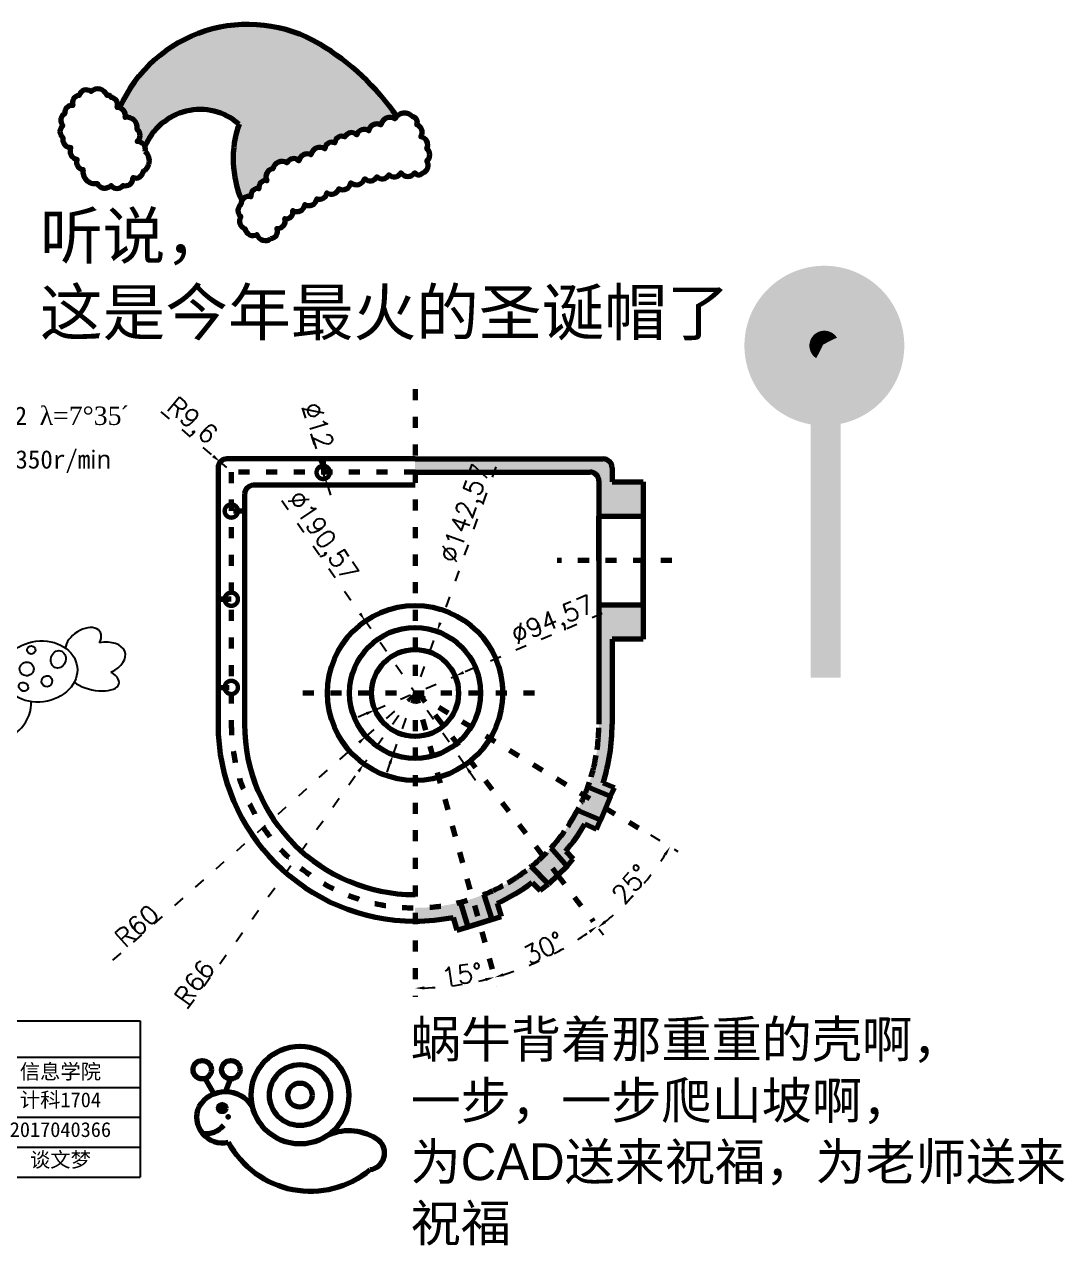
# Model space of a CAD drawing. Header units: millimetres. Extents: x 2206 to 10467, y 160 to 2416.
# Drawn here: x 4423 to 5555, y 160 to 1489 of the extents above; entities that cross this region are included whole.
import ezdxf

# ---------------------------------------------------------------- set-up
doc = ezdxf.new("R2010")
doc.units = ezdxf.units.MM
doc.linetypes.add('ACAD_ISO03W100', pattern=[30, 12, -18])
doc.styles.get("Standard").update_dxf_attribs({"font": 'txt.shx', "bigfont": 'whtgtxt.shx'})
doc.dimstyles.new('ISO-25', dxfattribs={"dimtxt": 10, "dimasz": 10, "dimexe": 10, "dimexo": 10, "dimtad": 1, "dimtxsty": 'Standard', "dimcen": 2.5, "dimadec": 0, "dimazin": 0, "dimtfac": 1, "dimtmove": 0, "dimatfit": 3, "dimfxl": 1, "dimarcsym": 0})

# ---------------------------------------------------------------- blocks, each defined once
blk = doc.blocks.new('*D12')
at = {"color": 0, "linetype": 'ACAD_ISO03W100', "lineweight": -2}
blk.add_arc((4848.1, 761), 321.2, 271.784, 283.8092, dxfattribs=at)
at = {"color": 0, "linetype": 'ACAD_ISO03W100', "lineweight": 211}
for points in [[(4858.1, 438.3), (4858.1, 441.7), (4848.1, 439.8)], [(4924.4, 450.7), (4925.2, 447.5), (4934.5, 451.7)]]:
    blk.add_solid(points, dxfattribs=at)
at = {"layer": 'Defpoints', "color": 0, "linetype": 'ACAD_ISO03W100', "lineweight": 211}
for p in [(4848.1, 1091.6), (4848.1, 761), (4877.2, 441.2), (4934.5, 451.7), (4848.1, 430.4)]:
    blk.add_point(p, dxfattribs=at)
at = {"color": 0, "linetype": 'ACAD_ISO03W100', "lineweight": 211, "insert": (4890.2, 453.3), "char_height": 20, "attachment_point": 5, "rotation": 7.7966}
blk.add_mtext(' 15°', dxfattribs=at)
blk = doc.blocks.new('*D13')
at = {"color": 0, "linetype": 'ACAD_ISO03W100', "lineweight": -2}
for p, q in [((5047.9, 504.5), (5052, 499.2)), ((4937.1, 442), (4937.2, 441.9))]:
    blk.add_line(p, q, dxfattribs=at)
blk.add_arc((4845.9, 768.8), 329.4, 287.3327, 305.6509, dxfattribs=at)
at = {"color": 0, "linetype": 'ACAD_ISO03W100', "lineweight": 211}
for points in [[(5036.9, 502.5), (5038.9, 499.8), (5046, 507.1)], [(4944.5, 452.8), (4943.6, 456), (4934.5, 451.5)]]:
    blk.add_solid(points, dxfattribs=at)
at = {"layer": 'Defpoints', "color": 0, "linetype": 'ACAD_ISO03W100', "lineweight": 211}
for p in [(4848.1, 761), (5003.4, 562.7), (5041.9, 512.5), (4973.9, 465.3), (4934.5, 451.7)]:
    blk.add_point(p, dxfattribs=at)
at = {"color": 0, "linetype": 'ACAD_ISO03W100', "lineweight": 211, "insert": (4988.1, 483.5), "char_height": 20, "attachment_point": 5, "rotation": 26.4918}
blk.add_mtext('30°', dxfattribs=at)
blk = doc.blocks.new('*D14')
at = {"color": 0, "linetype": 'ACAD_ISO03W100', "lineweight": -2}
for p, q in [((5104.2, 606.5), (5134, 588.6)), ((5047.9, 504.5), (5053.1, 497.8))]:
    blk.add_line(p, q, dxfattribs=at)
blk.add_arc((4857.7, 753.5), 311.8, 309.2278, 327.3485, dxfattribs=at)
at = {"color": 0, "linetype": 'ACAD_ISO03W100', "lineweight": 211}
for points in [[(5118.8, 586.1), (5121.6, 584.4), (5125.5, 593.8)], [(5055.9, 510.6), (5053.8, 513.3), (5047, 505.7)]]:
    blk.add_solid(points, dxfattribs=at)
at = {"layer": 'Defpoints', "color": 0, "linetype": 'ACAD_ISO03W100', "lineweight": 211}
for p in [(5055.2, 635.7), (5095.6, 611.6), (5003.4, 562.7), (5076.8, 531.7), (5041.9, 512.5)]:
    blk.add_point(p, dxfattribs=at)
at = {"color": 0, "linetype": 'ACAD_ISO03W100', "lineweight": 211, "insert": (5082.5, 553.1), "char_height": 20, "attachment_point": 5, "rotation": 48.2882}
blk.add_mtext('25°', dxfattribs=at)
blk = doc.blocks.new('*D15')
at = {"color": 0, "linetype": 'ACAD_ISO03W100', "lineweight": -2}
for p, q in [((4848.1, 761), (4794.7, 713.8)), ((4519.3, 470.1), (4787.2, 707.2))]:
    blk.add_line(p, q, dxfattribs=at)
at = {"color": 0, "linetype": 'ACAD_ISO03W100', "lineweight": 211}
blk.add_solid([(4786.1, 708.4), (4788.3, 705.9), (4794.7, 713.8)], dxfattribs=at)
at = {"layer": 'Defpoints', "color": 0, "linetype": 'ACAD_ISO03W100', "lineweight": 211}
for p in [(4848.1, 761), (4794.7, 713.8)]:
    blk.add_point(p, dxfattribs=at)
at = {"color": 0, "linetype": 'ACAD_ISO03W100', "lineweight": 211, "insert": (4538.9, 501.7), "char_height": 20, "attachment_point": 5, "rotation": 41.4941}
blk.add_mtext(' R60', dxfattribs=at)
blk = doc.blocks.new('*D16')
at = {"color": 0, "linetype": 'ACAD_ISO03W100', "lineweight": -2}
for p, q in [((4571.5, 1067.1), (4628.4, 1018.9)), ((4643.4, 1006.3), (4636.1, 1012.5))]:
    blk.add_line(p, q, dxfattribs=at)
at = {"color": 0, "linetype": 'ACAD_ISO03W100', "lineweight": 211}
blk.add_solid([(4629.5, 1020.2), (4627.3, 1017.7), (4636.1, 1012.5)], dxfattribs=at)
at = {"layer": 'Defpoints', "color": 0, "linetype": 'ACAD_ISO03W100', "lineweight": 211}
for p in [(4636.1, 1012.5), (4643.4, 1006.3)]:
    blk.add_point(p, dxfattribs=at)
at = {"color": 0, "linetype": 'ACAD_ISO03W100', "lineweight": 211, "insert": (4604.1, 1055.6), "char_height": 20, "attachment_point": 5, "rotation": 319.7443}
blk.add_mtext('R9,6', dxfattribs=at)
blk = doc.blocks.new('*D17')
at = {"color": 0, "linetype": 'ACAD_ISO03W100', "lineweight": -2}
for p, q in [((4725.4, 1071.5), (4743.2, 1016.4)), ((4750, 995.4), (4746.3, 1006.9)), ((4753.1, 985.9), (4756.1, 976.4))]:
    blk.add_line(p, q, dxfattribs=at)
at = {"color": 0, "linetype": 'ACAD_ISO03W100', "lineweight": 211}
for points in [[(4744.8, 1016.9), (4741.6, 1015.9), (4746.3, 1006.9)], [(4754.7, 986.4), (4751.5, 985.4), (4750, 995.4)]]:
    blk.add_solid(points, dxfattribs=at)
at = {"layer": 'Defpoints', "color": 0, "linetype": 'ACAD_ISO03W100', "lineweight": 211}
for p in [(4746.3, 1006.9), (4750, 995.4)]:
    blk.add_point(p, dxfattribs=at)
at = {"color": 0, "linetype": 'ACAD_ISO03W100', "lineweight": 211, "insert": (4742.9, 1051.9), "char_height": 20, "attachment_point": 5, "rotation": 287.9047}
blk.add_mtext('∅12', dxfattribs=at)
blk = doc.blocks.new('*D21')
at = {"color": 0, "linetype": 'ACAD_ISO03W100', "lineweight": -2}
for p, q in [((4848.1, 761), (4792.4, 683.7)), ((4600.7, 417.6), (4786.6, 675.6))]:
    blk.add_line(p, q, dxfattribs=at)
at = {"color": 0, "linetype": 'ACAD_ISO03W100', "lineweight": 211}
blk.add_solid([(4785.2, 676.6), (4787.9, 674.6), (4792.4, 683.7)], dxfattribs=at)
at = {"layer": 'Defpoints', "color": 0, "linetype": 'ACAD_ISO03W100', "lineweight": 211}
for p in [(4848.1, 761), (4792.4, 683.7)]:
    blk.add_point(p, dxfattribs=at)
at = {"color": 0, "linetype": 'ACAD_ISO03W100', "lineweight": 211, "insert": (4608.1, 445.9), "char_height": 20, "attachment_point": 5, "rotation": 54.2352}
blk.add_mtext('R66', dxfattribs=at)
blk = doc.blocks.new('tang')
blk.add_lwpolyline([(191.4, -218.9, 0.520567), (191.4, -218.9, 0.520567)], format="xyb")
for centre, major_axis, ratio, start_param, end_param in [((91.9, 26.8), (-85.9, -56.3), 0.617133, 2.305471, 5.860483), ((176, -60.7), (-131.8, -36.4), 0.615213, 1.859218, 4.550076), ((-457.5, -119), (162.4, 7.9), 0.440326, 0.514638, 4.481085), ((148.3, -159.4), (-128.4, 27.7), 0.463757, 7.021329, 10.358276), ((-469.1, -308.8), (-112.5, 46.1), 0.987562, -1.001772, 3.285996), ((-268.1, -336.1), (55.4, 115.8), 0.603329, 1.871145, 5.472563)]:
    blk.add_ellipse(centre, major_axis=major_axis, ratio=ratio, start_param=start_param, end_param=end_param)
for centre, major_axis, ratio in [((-134.8, -124.1), (-194.3, -24.8), 0.807775), ((-178.8, -12.4), (-19.2, 10.2), 0.955864), ((-38.7, -60.9), (-10.8, -44.6), 0.836757), ((-202.5, -110.6), (-36.1, -6.8), 0.971209), ((-219.5, -203.1), (-21.5, 13.5), 0.854698), ((-97.5, -174.9), (-8.4, -27.6), 0.943105)]:
    blk.add_ellipse(centre, major_axis=major_axis, ratio=ratio)
blk = doc.blocks.new('*T23')
at = {"color": 0, "lineweight": -2}
for p, q in [((0, 0), (181.3, 0)), ((0, 0), (0, -39.6)), ((181.3, 0), (354.9, 0)), ((354.9, 0), (354.9, -39.6)), ((0, -39.6), (181.3, -39.6)), ((0, -39.6), (0, -72.3)), ((181.3, -39.6), (354.9, -39.6)), ((181.3, -39.6), (181.3, -72.3)), ((354.9, -39.6), (354.9, -72.3)), ((0, -72.3), (181.3, -72.3)), ((0, -72.3), (0, -104.7)), ((181.3, -72.3), (354.9, -72.3)), ((181.3, -72.3), (181.3, -104.7)), ((354.9, -72.3), (354.9, -104.7)), ((0, -104.7), (181.3, -104.7)), ((0, -104.7), (0, -137.5)), ((181.3, -104.7), (354.9, -104.7)), ((181.3, -104.7), (181.3, -137.5)), ((354.9, -104.7), (354.9, -137.5)), ((0, -137.5), (181.3, -137.5)), ((0, -137.5), (0, -169.9)), ((181.3, -137.5), (354.9, -137.5)), ((181.3, -137.5), (181.3, -169.9)), ((354.9, -137.5), (354.9, -169.9)), ((0, -169.9), (181.3, -169.9)), ((181.3, -169.9), (354.9, -169.9))]:
    blk.add_line(p, q, dxfattribs=at)
at = {"color": 0, "lineweight": 211}
for s, insert, char_height, width, attachment_point in [('{\\Ftxt,whtgtxt|c134;CAD}', (177.4, -19.8), 21.6, 344.075, 5), ('{\\fKaiTi|b0|i0|c134|p49;学院}', (90.6, -56), 16.2, 170.48, 5), ('{\\fKaiTi|b0|i0|c134|p49;信息学院}', (268.1, -56), 16.2, 162.795, 5), ('{\\fKaiTi|b0|i0|c134|p49;班级}', (90.6, -77.7), 16.2, 170.48, 2), ('{\\fKaiTi|b0|i0|c134|p49;计科1704}', (268.1, -77.7), 16.2, 162.795, 2), ('{\\fKaiTi|b0|i0|c134|p49;学号}', (90.6, -110.1), 16.2, 170.48, 2), ('{\\fKaiTi|b0|i0|c134|p49;2017040366', (268.1, -110.1), 16.2, 162.795, 2), ('{\\fKaiTi|b0|i0|c134|p49;姓名}', (90.6, -142.9), 16.2, 170.48, 2), ('{\\fKaiTi|b0|i0|c134|p49;谈文梦}', (268.1, -142.9), 16.2, 162.795, 2)]:
    blk.add_mtext(s, dxfattribs=dict(at, insert=insert, char_height=char_height, width=width, attachment_point=attachment_point))
blk = doc.blocks.new('*D24')
at = {"color": 0, "linetype": 'ACAD_ISO03W100', "lineweight": -2}
for p, q in [((5051.7, 847.4), (4900.9, 783.4)), ((4804.6, 742.6), (4891.7, 779.5)), ((4795.4, 738.6), (4786.2, 734.7))]:
    blk.add_line(p, q, dxfattribs=at)
at = {"color": 0, "linetype": 'ACAD_ISO03W100', "lineweight": 211}
for points in [[(4900.2, 784.9), (4901.5, 781.9), (4891.7, 779.5)], [(4794.7, 740.2), (4796, 737.1), (4804.6, 742.6)]]:
    blk.add_solid(points, dxfattribs=at)
at = {"layer": 'Defpoints', "color": 0, "linetype": 'ACAD_ISO03W100', "lineweight": 211}
for p in [(4891.7, 779.5), (4804.6, 742.6)]:
    blk.add_point(p, dxfattribs=at)
at = {"color": 0, "linetype": 'ACAD_ISO03W100', "lineweight": 211, "insert": (4998.8, 838.3), "char_height": 20, "attachment_point": 5, "rotation": 22.9838}
blk.add_mtext('∅94,57', dxfattribs=at)
blk = doc.blocks.new('*D25')
at = {"color": 0, "linetype": 'ACAD_ISO03W100', "lineweight": -2}
for p, q in [((4936, 1007.1), (4875.4, 837.6)), ((4824.2, 693.9), (4872.1, 828.2)), ((4820.8, 684.5), (4817.4, 675))]:
    blk.add_line(p, q, dxfattribs=at)
at = {"color": 0, "linetype": 'ACAD_ISO03W100', "lineweight": 211}
for points in [[(4873.9, 838.1), (4877, 837), (4872.1, 828.2)], [(4819.2, 685), (4822.4, 683.9), (4824.2, 693.9)]]:
    blk.add_solid(points, dxfattribs=at)
at = {"layer": 'Defpoints', "color": 0, "linetype": 'ACAD_ISO03W100', "lineweight": 211}
for p in [(4872.1, 828.2), (4824.2, 693.9)]:
    blk.add_point(p, dxfattribs=at)
at = {"color": 0, "linetype": 'ACAD_ISO03W100', "lineweight": 211, "insert": (4904.6, 955.7), "char_height": 20, "attachment_point": 5, "rotation": 70.3579}
blk.add_mtext('∅142,57', dxfattribs=at)
blk = doc.blocks.new('*D26')
at = {"color": 0, "linetype": 'ACAD_ISO03W100', "lineweight": -2}
for p, q in [((4703.2, 970.5), (4788.2, 847.6)), ((4902.3, 682.7), (4793.9, 839.4)), ((4908, 674.4), (4913.7, 666.2))]:
    blk.add_line(p, q, dxfattribs=at)
at = {"color": 0, "linetype": 'ACAD_ISO03W100', "lineweight": 211}
for points in [[(4789.6, 848.6), (4786.8, 846.7), (4793.9, 839.4)], [(4909.4, 675.4), (4906.6, 673.5), (4902.3, 682.7)]]:
    blk.add_solid(points, dxfattribs=at)
at = {"layer": 'Defpoints', "color": 0, "linetype": 'ACAD_ISO03W100', "lineweight": 211}
for p in [(4793.9, 839.4), (4902.3, 682.7)]:
    blk.add_point(p, dxfattribs=at)
at = {"color": 0, "linetype": 'ACAD_ISO03W100', "lineweight": 211, "insert": (4745.9, 930.4), "char_height": 20, "attachment_point": 5, "rotation": 304.674}
blk.add_mtext('∅190,57', dxfattribs=at)

msp = doc.modelspace()

# ---------------------------------------------------------------- hatches: boundary and pattern name
at = {"lineweight": 211}
h = msp.add_hatch(color=256, dxfattribs=at)
h.set_gradient(color1=(255, 0, 0), color2=(255, 138, 138), one_color=1, tint=0.77, name='HEMISPHERICAL')
h.paths.add_polyline_path([(4656.635, 1380.297, 0.18773163), (4659.588, 1296.856, -0.36297161), (4669.572, 1301.203, -0.52056705), (4678.263, 1309.884, -0.52056705), (4686.954, 1318.565, -0.52056705), (4693.473, 1331.587, -0.52056705), (4708.682, 1338.098, -0.52056705), (4721.719, 1340.269, -0.52056705), (4734.756, 1346.78, -0.52056705), (4749.966, 1353.291, -0.52056705), (4760.83, 1359.802, -0.52056705), (4771.694, 1366.313, -0.52056705), (4784.73, 1368.483, -0.52056705), (4797.767, 1372.824, -0.52056705), (4810.804, 1379.335, -0.52056705), (4826.014, 1385.846, -0.07216576), (4828.085, 1388.603, 0.11021886), (4744.486, 1467.146, 0.44911092), (4526.6, 1398.064, -0.42308086), (4532.624, 1387.443, -0.52056705), (4545.692, 1374.389, -0.52056705), (4545.692, 1361.335, -0.33381809), (4554.241, 1355.735, -0.51257792)])
h = msp.add_hatch(color=256, dxfattribs=at)
h.set_gradient(color1=(255, 255, 0), color2=(255, 255, 158), one_color=1, tint=0.81, name='CYLINDER')
h.paths.add_polyline_path([(5242.805, 1209.84, 0.03671867), (5256.193, 1183.609, -0.15484841), (5288.667, 1196.872, -0.03681629), (5293.361, 1226.025, 0.15635038)])
h = msp.add_hatch(color=256, dxfattribs=at)
h.set_gradient(color1=(63, 255, 0), color2=(182, 255, 158), one_color=1, tint=0.81, name='HEMISPHERICAL')
h.paths.add_polyline_path([(5344.435, 1209.422, 0.15827233), (5293.361, 1226.025, 0.03681629), (5288.667, 1196.872, -0.157505), (5323.362, 1188.678, -0.03686885)])
h = msp.add_hatch(color=256, dxfattribs=at)
h.set_gradient(color1=(255, 191, 127), color2=(255, 156, 56), one_color=1, tint=0.61, name='CYLINDER')
h.paths.add_polyline_path([(5211.203, 1167.64, 0.03661934), (5237.383, 1154.328, -0.15357286), (5256.193, 1183.609, -0.03671867), (5242.805, 1209.84, 0.15522705)])
h = msp.add_hatch(color=256, dxfattribs=at)
h.set_gradient(color1=(255, 255, 0), color2=(255, 255, 158), one_color=1, tint=0.81, name='CYLINDER')
h.paths.add_polyline_path([(5256.193, 1183.609, 0.0297695), (5269.777, 1163.959, -0.15181784), (5288.035, 1172.925, -0.02985384), (5288.667, 1196.872, 0.15484841)])
h = msp.add_hatch(color=256, dxfattribs=at)
h.set_gradient(color1=(63, 255, 0), color2=(182, 255, 158), one_color=1, tint=0.81, name='HEMISPHERICAL')
h.paths.add_polyline_path([(5323.362, 1188.678, 0.157505), (5288.667, 1196.872, 0.02985384), (5288.035, 1172.925, -0.15595513), (5308.656, 1169.719, -0.02990243)])
h = msp.add_hatch(color=256, dxfattribs=at)
h.set_gradient(color1=(127, 255, 159), color2=(158, 255, 182), one_color=1, tint=0.81, name='HEMISPHERICAL')
h.paths.add_polyline_path([(5344.435, 1209.422, 0.03686885), (5323.362, 1188.678, -0.16051753), (5346.97, 1161.105, -0.03685007), (5376.22, 1165.346, 0.16024619)])
h = msp.add_hatch(color=256, dxfattribs=at)
h.set_gradient(color1=(255, 191, 127), color2=(255, 156, 56), one_color=1, tint=0.61, name='CYLINDER')
h.paths.add_polyline_path([(5269.777, 1163.959, -0.0297695), (5256.193, 1183.609, 0.15357286), (5237.383, 1154.328, 0.02969319), (5259.863, 1146.431, -0.15023567)])
h = msp.add_hatch(color=256, dxfattribs=at)
h.set_gradient(color1=(127, 255, 159), color2=(158, 255, 182), one_color=1, tint=0.81, name='HEMISPHERICAL')
h.paths.add_polyline_path([(5323.362, 1188.678, 0.02990243), (5308.656, 1169.719, -0.16106598), (5323.907, 1154.538, -0.02988483), (5346.97, 1161.105, 0.16051753)])
h = msp.add_hatch(color=256, dxfattribs=at)
h.set_gradient(color1=(255, 255, 0), color2=(255, 255, 158), one_color=1, tint=0.81, name='CYLINDER')
h.paths.add_polyline_path([(5288.035, 1172.925, 0.15181784), (5269.777, 1163.959, 0.02246903), (5281.525, 1150.273, -0.14373849), (5289.453, 1154.877, -0.02255363)])
h = msp.add_hatch(color=256, dxfattribs=at)
h.set_gradient(color1=(63, 255, 0), color2=(182, 255, 158), one_color=1, tint=0.81, name='HEMISPHERICAL')
h.paths.add_polyline_path([(5308.656, 1169.719, 0.15595513), (5288.035, 1172.925, 0.02255363), (5289.453, 1154.877, -0.1518045), (5299.095, 1154.29, -0.02261171)])
h = msp.add_hatch(color=256, dxfattribs=at)
h.set_gradient(color1=(127, 255, 159), color2=(158, 255, 182), one_color=1, tint=0.81, name='HEMISPHERICAL')
h.paths.add_polyline_path([(5308.656, 1169.719, 0.02261171), (5299.095, 1154.29, -0.16253819), (5307.083, 1147.773, -0.02259002), (5323.907, 1154.538, 0.16106598)])
h = msp.add_hatch(color=256, dxfattribs=at)
h.set_gradient(color1=(255, 63, 0), color2=(255, 171, 143), one_color=1, tint=0.78, name='INVSPHERICAL')
h.paths.add_polyline_path([(5235.34, 1139.07, -0.06666038), (5237.383, 1154.328, -0.03661934), (5211.203, 1167.64, 0.08389132), (5206.375, 1139.07, 0.07050442), (5209.799, 1114.91, 0.03655384), (5238.767, 1119.432, -0.08658502)])
h = msp.add_hatch(color=256, dxfattribs=at)
h.set_gradient(color1=(255, 191, 127), color2=(255, 156, 56), one_color=1, tint=0.61, name='CYLINDER')
h.paths.add_polyline_path([(5277.372, 1142.265, -0.14134994), (5281.525, 1150.273, -0.02246903), (5269.777, 1163.959, 0.15023567), (5259.863, 1146.431, 0.02242022)])
h = msp.add_hatch(color=256, dxfattribs=at)
h.set_gradient(color1=(127, 255, 255), color2=(158, 255, 255), one_color=1, tint=0.81, name='HEMISPHERICAL')
h.paths.add_polyline_path([(5346.97, 1161.105, 0.02988483), (5323.907, 1154.538, -0.11762084), (5327.597, 1139.07, -0.04660307), (5327.004, 1132.724, -0.02981244), (5349.44, 1124.423, 0.0639258), (5351.32, 1139.07, 0.09775383)])
h = msp.add_hatch(color=256, dxfattribs=at)
h.set_gradient(color1=(127, 255, 255), color2=(158, 255, 255), one_color=1, tint=0.81, name='HEMISPHERICAL')
h.paths.add_polyline_path([(5376.22, 1165.346, 0.03685007), (5346.97, 1161.105, -0.09775383), (5351.32, 1139.07, -0.0639258), (5349.44, 1124.423, -0.03676956), (5375.495, 1110.608, 0.08355937), (5380.285, 1139.07, 0.07689554)])
h = msp.add_hatch(color=256, dxfattribs=at)
h.set_gradient(color1=(255, 63, 0), color2=(255, 171, 143), one_color=1, tint=0.78, name='INVSPHERICAL')
h.paths.add_polyline_path([(5259.063, 1139.07, -0.05417712), (5259.863, 1146.431, -0.02969319), (5237.383, 1154.328, 0.06666038), (5235.34, 1139.07, 0.08658502), (5238.767, 1119.432, 0.02964947), (5261.584, 1126.172, -0.09678058)])
h = msp.add_hatch(color=256, dxfattribs=at)
h.set_gradient(color1=(255, 63, 0), color2=(255, 171, 143), one_color=1, tint=0.78, name='INVSPHERICAL')
h.paths.add_polyline_path([(5259.863, 1146.431, 0.05417712), (5259.063, 1139.07, 0.09678058), (5261.584, 1126.172, 0.02241397), (5278.216, 1133.034, -0.09527584), (5277.055, 1139.07, -0.04942839), (5277.372, 1142.265, -0.02242022)])
h = msp.add_hatch(color=256, dxfattribs=at)
h.set_gradient(color1=(255, 191, 127), color2=(255, 156, 56), one_color=1, tint=0.61, name='CYLINDER')
h.paths.add_polyline_path([(5291.862, 1140.041, -0.01811663), (5281.525, 1150.273, 0.14134994), (5277.372, 1142.265, 0.01825963)])
h = msp.add_hatch(color=256, dxfattribs=at)
h.set_gradient(color1=(255, 255, 0), color2=(255, 255, 158), one_color=1, tint=0.81, name='CYLINDER')
h.paths.add_polyline_path([(5289.453, 1154.877, 0.14373849), (5281.525, 1150.273, 0.01811663), (5291.862, 1140.041, -0.01872112)])
h = msp.add_hatch(color=256, dxfattribs=at)
h.set_gradient(color1=(63, 255, 0), color2=(182, 255, 158), one_color=1, tint=0.81, name='HEMISPHERICAL')
h.paths.add_polyline_path([(5299.095, 1154.29, 0.1518045), (5289.453, 1154.877, 0.01872112), (5291.862, 1140.041, -0.01990489)])
h = msp.add_hatch(color=256, dxfattribs=at)
h.set_gradient(color1=(127, 255, 159), color2=(158, 255, 182), one_color=1, tint=0.81, name='HEMISPHERICAL')
h.paths.add_polyline_path([(5299.095, 1154.29, 0.01990489), (5291.862, 1140.041, -0.02126664), (5307.083, 1147.773, 0.16253819)])
h = msp.add_hatch(color=256, dxfattribs=at)
h.set_gradient(color1=(127, 255, 255), color2=(158, 255, 255), one_color=1, tint=0.81, name='HEMISPHERICAL')
h.paths.add_polyline_path([(5307.083, 1147.773, 0.02126664), (5291.862, 1140.041, -0.02225267), (5309.496, 1137.19, 0.02895193), (5309.605, 1139.07, 0.14198906)])
h = msp.add_hatch(color=256, dxfattribs=at)
h.set_gradient(color1=(127, 255, 255), color2=(158, 255, 255), one_color=1, tint=0.81, name='HEMISPHERICAL')
h.paths.add_polyline_path([(5323.907, 1154.538, 0.02259002), (5307.083, 1147.773, -0.14198906), (5309.605, 1139.07, -0.02895193), (5309.496, 1137.19, -0.0225091), (5327.004, 1132.724, 0.04660307), (5327.597, 1139.07, 0.11762084)])
h = msp.add_hatch(color=256, dxfattribs=at)
h.set_gradient(color1=(255, 127, 159), color2=(255, 189, 205), one_color=1, tint=0.87, name='INVSPHERICAL')
h.paths.add_polyline_path([(5284.433, 1125.442, -0.15432528), (5278.216, 1133.034, -0.02241397), (5261.584, 1126.172, 0.15575849), (5274.931, 1110.162, 0.02241587)])
h = msp.add_hatch(color=256, dxfattribs=at)
h.set_gradient(color1=(255, 63, 0), color2=(255, 171, 143), one_color=1, tint=0.78, name='INVSPHERICAL')
h.paths.add_polyline_path([(5277.372, 1142.265, 0.04942839), (5277.055, 1139.07, 0.09527584), (5278.216, 1133.034, 0.01910698), (5291.862, 1140.041, -0.01825963)])
h = msp.add_hatch(color=256, dxfattribs=at)
h.set_gradient(color1=(255, 127, 159), color2=(255, 189, 205), one_color=1, tint=0.87, name='INVSPHERICAL')
h.paths.add_polyline_path([(5291.862, 1140.041, -0.01910698), (5278.216, 1133.034, 0.15432528), (5284.433, 1125.442, 0.02040351)])
h = msp.add_hatch(color=256, dxfattribs=at)
h.set_gradient(color1=(255, 127, 255), color2=(255, 189, 255), one_color=1, tint=0.87, name='HEMISPHERICAL')
h.paths.add_polyline_path([(5291.862, 1140.041, -0.02040351), (5284.433, 1125.442, 0.16481877), (5294.55, 1122.841, 0.0216859)])
h = msp.add_hatch(color=256, dxfattribs=at)
h.set_gradient(color1=(127, 191, 255), color2=(158, 207, 255), one_color=1, tint=0.81, name='CYLINDER')
h.paths.add_polyline_path([(5309.496, 1137.19, 0.02225267), (5291.862, 1140.041, -0.02241618), (5304.541, 1127.272, 0.17555181)])
h = msp.add_hatch(color=256, dxfattribs=at)
h.set_gradient(color1=(191, 127, 255), color2=(222, 189, 255), one_color=1, tint=0.87, name='HEMISPHERICAL')
h.paths.add_polyline_path([(5291.862, 1140.041, -0.0216859), (5294.55, 1122.841, 0.17290959), (5304.541, 1127.272, 0.02241618)])
h = msp.add_hatch(color=256, dxfattribs=at)
h.set_gradient(color1=(127, 191, 255), color2=(158, 207, 255), one_color=1, tint=0.81, name='CYLINDER')
h.paths.add_polyline_path([(5327.004, 1132.724, 0.0225091), (5309.496, 1137.19, -0.17555181), (5304.541, 1127.272, -0.02243771), (5316.036, 1113.406, 0.16656204)])
h = msp.add_hatch(color=256, dxfattribs=at)
h.set_gradient(color1=(127, 191, 255), color2=(158, 207, 255), one_color=1, tint=0.81, name='CYLINDER')
h.paths.add_polyline_path([(5349.44, 1124.423, 0.02981244), (5327.004, 1132.724, -0.16656204), (5316.036, 1113.406, -0.02972744), (5329.266, 1093.557, 0.1631984)])
h = msp.add_hatch(color=256, dxfattribs=at)
h.set_gradient(color1=(255, 127, 159), color2=(255, 189, 205), one_color=1, tint=0.87, name='INVSPHERICAL')
h.paths.add_polyline_path([(5238.767, 1119.432, -0.03655384), (5209.799, 1114.91, 0.1565568), (5239.465, 1070.809, 0.03653979), (5260.34, 1091.379, -0.15629261)])
h = msp.add_hatch(color=256, dxfattribs=at)
h.set_gradient(color1=(255, 127, 159), color2=(255, 189, 205), one_color=1, tint=0.87, name='INVSPHERICAL')
h.paths.add_polyline_path([(5261.584, 1126.172, -0.02964947), (5238.767, 1119.432, 0.15629261), (5260.34, 1091.379, 0.0296409), (5274.931, 1110.162, -0.15575849)])
h = msp.add_hatch(color=256, dxfattribs=at)
h.set_gradient(color1=(255, 127, 255), color2=(255, 189, 255), one_color=1, tint=0.87, name='HEMISPHERICAL')
h.paths.add_polyline_path([(5294.55, 1122.841, -0.16481877), (5284.433, 1125.442, -0.02241587), (5274.931, 1110.162, 0.16074873), (5295.752, 1104.889, 0.02241364)])
h = msp.add_hatch(color=256, dxfattribs=at)
h.set_gradient(color1=(191, 127, 255), color2=(222, 189, 255), one_color=1, tint=0.87, name='HEMISPHERICAL')
h.paths.add_polyline_path([(5304.541, 1127.272, -0.17290959), (5294.55, 1122.841, -0.02241364), (5295.752, 1104.889, 0.16486962), (5316.036, 1113.406, 0.02243771)])
h = msp.add_hatch(color=256, dxfattribs=at)
h.set_gradient(color1=(127, 191, 255), color2=(158, 207, 255), one_color=1, tint=0.81, name='CYLINDER')
h.paths.add_polyline_path([(5375.495, 1110.608, 0.03676956), (5349.44, 1124.423, -0.1631984), (5329.266, 1093.557, -0.03666568), (5342.194, 1067.143, 0.16153355)])
h = msp.add_hatch(color=256, dxfattribs=at)
h.set_gradient(color1=(255, 127, 255), color2=(255, 189, 255), one_color=1, tint=0.87, name='HEMISPHERICAL')
h.paths.add_polyline_path([(5295.752, 1104.889, -0.16074873), (5274.931, 1110.162, -0.0296409), (5260.34, 1091.379, 0.15923195), (5294.864, 1081.101, 0.02966637)])
h = msp.add_hatch(color=256, dxfattribs=at)
h.set_gradient(color1=(191, 127, 255), color2=(222, 189, 255), one_color=1, tint=0.87, name='HEMISPHERICAL')
h.paths.add_polyline_path([(5316.036, 1113.406, -0.16486962), (5295.752, 1104.889, -0.02966637), (5294.864, 1081.101, 0.16186453), (5329.266, 1093.557, 0.02972744)])
h = msp.add_hatch(color=256, dxfattribs=at)
h.set_gradient(color1=(255, 127, 255), color2=(255, 189, 255), one_color=1, tint=0.87, name='HEMISPHERICAL')
h.paths.add_polyline_path([(5294.864, 1081.101, -0.15923195), (5260.34, 1091.379, -0.03653979), (5239.465, 1070.809, 0.15848187), (5289.908, 1052.183, 0.03658025)])
h = msp.add_hatch(color=256, dxfattribs=at)
h.set_gradient(color1=(191, 127, 255), color2=(222, 189, 255), one_color=1, tint=0.87, name='HEMISPHERICAL')
h.paths.add_polyline_path([(5342.194, 1067.143, 0.03666568), (5329.266, 1093.557, -0.16186453), (5294.864, 1081.101, -0.03658025), (5289.908, 1052.183, 0.16037763)])
h = msp.add_hatch(color=256, dxfattribs=at)
h.set_gradient(color1=(255, 223, 127), color2=(255, 238, 189), one_color=1, tint=0.87, name='INVCYLINDER')
h.paths.add_polyline_path([(5310.956, 1053.921, -0.0938962), (5278.587, 1053.374), (5278.587, 777.819), (5310.956, 777.819)])
at = {"linetype": 'ACAD_ISO03W100', "lineweight": 211}
h = msp.add_hatch(color=256, dxfattribs=at)
h.set_gradient(color1=(255, 127, 159), color2=(255, 224, 232), one_color=1, tint=0.94, name='CYLINDER')
h.paths.add_polyline_path([(5062.456, 1006.262, 0.41421356), (5052.856, 1015.862), (4848.118, 1015.862), (4848.118, 1001.462), (5038.456, 1001.462, -0.41421356), (5048.056, 991.862), (5048.056, 953.331), (5096.181, 953.331), (5096.181, 990.987), (5062.456, 990.987)])
h = msp.add_hatch(color=256, dxfattribs=at)
h.set_gradient(color1=(255, 127, 159), color2=(255, 224, 232), one_color=1, tint=0.94, name='CYLINDER')
h.paths.add_polyline_path([(5096.181, 857.167), (5048.056, 857.167), (5048.056, 727.123, -0.08720958), (5036.074, 658.949), (5060.634, 648.652), (5065.154, 657.729), (5052.552, 662.722, 0.07644424), (5062.456, 727.123), (5062.456, 819.511), (5066.689, 819.511), (5096.181, 819.511)])
at = {"lineweight": 211}
h = msp.add_hatch(color=256, dxfattribs=at)
h.set_gradient(color1=(127, 255, 255), one_color=1, tint=1, name='CYLINDER')
h.paths.add_polyline_path([(5024.633, 633.22), (5049.753, 622.699), (5060.634, 648.652), (5036.074, 658.949, -0.03525208)])
at = {"linetype": 'ACAD_ISO03W100', "lineweight": 211}
h = msp.add_hatch(color=256, dxfattribs=at)
h.set_gradient(color1=(127, 255, 255), color2=(204, 255, 255), one_color=1, tint=0.9, name='SPHERICAL')
h.paths.add_polyline_path([(5036.074, 658.949, -0.01270305), (5032.369, 649.491), (5055.194, 635.675), (5060.634, 648.652)])
h = msp.add_hatch(color=256, dxfattribs=at)
h.set_gradient(color1=(127, 255, 255), color2=(204, 255, 255), one_color=1, tint=0.9, name='SPHERICAL')
h.paths.add_polyline_path([(5032.369, 649.491, -0.02253894), (5024.633, 633.22), (5049.753, 622.699), (5055.194, 635.675)])
h = msp.add_hatch(color=256, dxfattribs=at)
h.set_gradient(color1=(255, 127, 159), color2=(255, 224, 232), one_color=1, tint=0.94, name='CYLINDER')
h.paths.add_polyline_path([(5032.734, 618.23), (5045.43, 612.484), (5049.753, 622.699), (5024.633, 633.22, -0.06244573), (4995.986, 592.549), (5013.602, 572.479), (5020.096, 580.434), (5011.95, 588.921, 0.04198186)])
at = {"lineweight": 211}
h = msp.add_hatch(color=256, dxfattribs=at)
h.set_gradient(color1=(127, 255, 255), one_color=1, tint=1, name='CYLINDER')
h.paths.add_polyline_path([(4995.986, 592.549, -0.03729349), (4974.354, 572.076), (4993.298, 552.992), (5013.602, 572.479)])
at = {"linetype": 'ACAD_ISO03W100', "lineweight": 211}
h = msp.add_hatch(color=256, dxfattribs=at)
h.set_gradient(color1=(127, 255, 255), color2=(204, 255, 255), one_color=1, tint=0.9, name='SPHERICAL')
h.paths.add_polyline_path([(5003.45, 562.736), (5013.602, 572.479), (4995.986, 592.549, -0.01539611), (4987.424, 583.704)])
h = msp.add_hatch(color=256, dxfattribs=at)
h.set_gradient(color1=(255, 127, 159), color2=(255, 224, 232), one_color=1, tint=0.94, name='CYLINDER')
h.paths.add_polyline_path([(4974.354, 572.076, -0.07490125), (4923.073, 541.767), (4931.463, 514.575), (4941.605, 517.704), (4937.375, 532.254, 0.05187948), (4975.578, 554.801), (4984.005, 546.021), (4993.298, 552.992)])
h = msp.add_hatch(color=256, dxfattribs=at)
h.set_gradient(color1=(127, 255, 255), color2=(204, 255, 255), one_color=1, tint=0.9, name='SPHERICAL')
h.paths.add_polyline_path([(4987.424, 583.704, -0.02188481), (4974.354, 572.076), (4993.298, 552.992), (5003.45, 562.736)])
h = msp.add_hatch(color=256, dxfattribs=at)
h.set_gradient(color1=(255, 127, 159), color2=(255, 224, 232), one_color=1, tint=0.94, name='CYLINDER')
h.paths.add_polyline_path([(4897.705, 533.432, -0.06273876), (4848.118, 527.185), (4848.118, 512.785, 0.04886262), (4889.712, 516.86), (4893.564, 502.881), (4905.952, 506.703)])
at = {"lineweight": 211}
h = msp.add_hatch(color=256, dxfattribs=at)
h.set_gradient(color1=(127, 255, 255), one_color=1, tint=1, name='CYLINDER')
h.paths.add_polyline_path([(4897.705, 533.432), (4905.952, 506.703), (4931.463, 514.575), (4923.073, 541.767, -0.0334253)])
at = {"linetype": 'ACAD_ISO03W100', "lineweight": 211}
h = msp.add_hatch(color=256, dxfattribs=at)
h.set_gradient(color1=(127, 255, 255), color2=(204, 255, 255), one_color=1, tint=0.9, name='SPHERICAL')
h.paths.add_polyline_path([(4910.582, 537.193, -0.01677924), (4897.705, 533.432), (4905.952, 506.703), (4918.05, 510.436)])
h = msp.add_hatch(color=256, dxfattribs=at)
h.set_gradient(color1=(127, 255, 255), color2=(204, 255, 255), one_color=1, tint=0.9, name='SPHERICAL')
h.paths.add_polyline_path([(4918.05, 510.436), (4931.463, 514.575), (4923.073, 541.767, -0.01663672), (4910.582, 537.193)])
at = {"lineweight": 211}
h = msp.add_hatch(color=256, dxfattribs=at)
h.set_gradient(color1=(51, 51, 51), color2=(33, 33, 33), one_color=1, tint=0.13, name='CYLINDER')
h.paths.add_polyline_path([(4642.172, 309.299, 1), (4634.383, 309.299, 1)])

# ---------------------------------------------------------------- linework, layer by layer
at = {"linetype": 'ACAD_ISO03W100', "lineweight": 211}
for p, q in [((4848.118, 1091.591), (4848.118, 430.445)), ((4748.149, 1015.862), (4748.149, 987.062)), ((4848.118, 1001.462), (4648.18, 1001.462)), ((4648.18, 1001.462), (4648.18, 727.123)), ((4662.58, 959.08), (4633.78, 959.08)), ((5127.334, 905.249), (5002.652, 905.249)), ((4648.18, 863.08), (4633.78, 863.08)), ((4633.78, 863.08), (4662.58, 863.08)), ((4633.78, 767.08), (4662.58, 767.08)), ((4662.58, 767.08), (4662.58, 767.08)), ((4978.072, 761.018), (4725.738, 761.018)), ((4848.118, 761.018), (4934.454, 451.657)), ((4848.118, 761.018), (5055.194, 635.675)), ((4851.905, 761.018), (5003.45, 562.736)), ((5055.194, 635.675), (5095.569, 611.593)), ((5003.45, 562.736), (5041.872, 512.464))]:
    msp.add_line(p, q, dxfattribs=at)
at = {"lineweight": 211}
for p, q in [((4848.118, 1015.862), (4643.38, 1015.862)), ((4848.118, 1015.862), (5052.856, 1015.862)), ((4633.78, 1006.262), (4633.78, 727.123)), ((4848.118, 1001.462), (5038.456, 1001.462)), ((5062.456, 1006.262), (5062.456, 990.987)), ((4848.118, 987.062), (4672.18, 987.062)), ((5048.056, 991.862), (5048.056, 727.123)), ((5062.456, 990.987), (5096.181, 990.987)), ((5096.181, 990.987), (5096.181, 819.511)), ((4662.58, 977.462), (4662.58, 727.123)), ((5066.689, 819.511), (5062.456, 819.511)), ((5062.456, 819.511), (5062.456, 727.123)), ((5096.181, 819.511), (5066.689, 819.511)), ((5036.013, 658.974), (5060.634, 648.652)), ((5065.154, 657.729), (5052.552, 662.722)), ((5060.634, 648.652), (5065.154, 657.729)), ((5060.634, 648.652), (5049.753, 622.699)), ((5049.753, 622.699), (5024.633, 633.22)), ((5045.43, 612.484), (5032.734, 618.23)), ((5045.43, 612.484), (5049.753, 622.699)), ((5013.602, 572.479), (4995.986, 592.549)), ((5011.95, 588.921), (5020.096, 580.434)), ((4993.298, 552.992), (4974.354, 572.076)), ((5013.602, 572.479), (4993.298, 552.992)), ((5013.602, 572.479), (5020.096, 580.434)), ((4975.578, 554.801), (4984.005, 546.021)), ((4984.005, 546.021), (4993.298, 552.992)), ((4905.952, 506.703), (4897.655, 533.594)), ((4923.073, 541.767), (4931.463, 514.575)), ((4937.375, 532.254), (4941.605, 517.704)), ((4889.712, 516.86), (4893.532, 502.995)), ((4893.564, 502.881), (4905.952, 506.703)), ((4905.952, 506.703), (4941.605, 517.704)), ((4931.463, 514.575), (4905.952, 506.703)), ((4629.495, 324.453), (4619.807, 341.449)), ((4642.032, 326.797), (4647.244, 340.936))]:
    msp.add_line(p, q, dxfattribs=at)
for points in [[(4554.404, 1350.457, 0.52056705), (4545.692, 1361.335, 0.52056705), (4545.692, 1374.389, 0.52056705), (4532.624, 1387.443, 0.52056705), (4523.911, 1398.321, 0.52056705), (4517.377, 1409.199, 0.52056705), (4513.021, 1411.374, 0.52056705), (4495.596, 1415.726, 0.52056705), (4482.527, 1411.374, 0.52056705), (4475.993, 1400.496, 0.52056705), (4467.281, 1391.794, 0.52056705), (4465.102, 1378.74, 0.52056705), (4465.102, 1365.686, 0.52056705), (4473.815, 1354.808, 0.52056705), (4480.349, 1341.754, 0.52056705), (4486.883, 1330.876, 0.52056705), (4502.13, 1315.647, 0.52056705), (4517.377, 1313.471, 0.52056705), (4530.445, 1313.471, 0.52056705), (4541.336, 1322.174, 0.52056705), (4552.226, 1328.701, 0.52056705)], [(4691.3, 1255.626, 0.52056705), (4697.818, 1266.477, 0.52056705), (4706.51, 1277.329, 0.52056705), (4715.201, 1286.01, 0.52056705), (4728.238, 1292.521, 0.52056705), (4741.274, 1299.032, 0.52056705), (4752.138, 1305.543, 0.52056705), (4765.175, 1309.884, 0.52056705), (4778.212, 1316.395, 0.52056705), (4793.422, 1320.736, 0.52056705), (4806.458, 1322.906, 0.52056705), (4819.495, 1325.076, 0.52056705), (4832.532, 1327.247, 0.52056705), (4847.742, 1327.247, 0.52056705), (4856.433, 1327.247, 0.52056705), (4860.778, 1340.269, 0.52056705), (4860.778, 1353.291, 0.52056705), (4854.26, 1366.313, 0.52056705), (4849.914, 1379.335, 0.52056705), (4845.569, 1388.016, 0.52056705), (4826.014, 1385.846, 0.52056705), (4810.804, 1379.335, 0.52056705), (4797.767, 1372.824, 0.52056705), (4784.73, 1368.483, 0.52056705), (4771.694, 1366.313, 0.52056705), (4760.83, 1359.802, 0.52056705), (4749.966, 1353.291, 0.52056705), (4734.756, 1346.78, 0.52056705), (4721.719, 1340.269, 0.52056705), (4708.682, 1338.098, 0.52056705), (4693.473, 1331.587, 0.52056705), (4686.954, 1318.565, 0.52056705), (4678.263, 1309.884, 0.52056705), (4669.572, 1301.203, 0.52056705), (4658.708, 1292.521, 0.52056705), (4658.708, 1279.499, 0.52056705), (4663.054, 1266.477, 0.52056705), (4676.09, 1259.966, 0.52056705)]]:
    msp.add_lwpolyline(points, format="xyb", close=True, dxfattribs=at)
at = {"lineweight": 211, "const_width": 2.4}
for points in [[(4739.749, 1001.141, 1), (4756.549, 1001.141, 1)], [(4742.149, 1001.141, 1), (4754.149, 1001.141, 1)], [(4639.78, 959.08, 1), (4656.58, 959.08, 1)], [(4642.18, 959.08, 1), (4654.18, 959.08, 1)], [(4639.78, 863.08, 1), (4656.58, 863.08, 1)], [(4642.18, 863.08, 1), (4654.18, 863.08, 1)], [(4639.78, 767.08, 1), (4656.58, 767.08, 1)], [(4642.18, 767.08, 1), (4654.18, 767.08, 1)]]:
    msp.add_lwpolyline(points, format="xyb", close=True, dxfattribs=at)
at = {"lineweight": 211}
for points in [[(5047.949, 905.249), (5047.949, 953.331), (5096.181, 953.331), (5096.181, 905.249)], [(5047.949, 905.249), (5047.949, 857.167), (5096.181, 857.167), (5096.181, 905.249)]]:
    msp.add_lwpolyline(points, dxfattribs=at)
for centre, radius in [((4848.118, 761.018), 95.286), ((4848.118, 761.018), 71.286), ((4848.118, 761.018), 47.286), ((4722.929, 323.371), 53.181), ((4616.602, 350.96), 10.036), ((4647.736, 350.96), 10.036), ((4722.929, 323.371), 33.181), ((4722.929, 323.371), 33.181), ((4722.929, 323.371), 13.181), ((4638.277, 309.299), 3.895)]:
    msp.add_circle(centre, radius, dxfattribs=at)
for centre, radius, start, end in [((4666.241, 1335.782), 152.901, 59.220718, 155.962193), ((4610.296, 1240.557), 263.343, 34.206605, 59.365357), ((4614.27, 1331.196), 64.851, 49.211857, 157.766559), ((4765.313, 1342.37), 115.106, 160.76157, 203.291472), ((4643.38, 1006.262), 9.6, 90, 180), ((5052.856, 1006.262), 9.6, 0, 90), ((5038.456, 991.862), 9.6, 0, 90), ((4672.18, 977.462), 9.6, 90, 180), ((4672.18, 977.462), 9.6, 90, 180), ((4848.118, 727.123), 214.338, 180, 270), ((4848.118, 727.123), 185.538, 180, 270), ((4848.118, 727.123), 214.338, 342.514279, 0), ((4848.118, 727.123), 214.338, 319.850324, 329.466212), ((4848.118, 727.123), 214.338, 294.609542, 306.488793), ((4848.118, 727.123), 214.338, 270, 281.189587), ((4642.032, 292.102), 34.696, 32.62629, 147.373707), ((4638.677, 299.64), 28.173, 156.64584, 282.671417), ((4620.268, 307.204), 25.754, 262.68038, 319.843986), ((4775.836, 227.541), 56.972, 54.908889, 112.714728), ((4734.267, 320.452), 101.622, 208.377712, 309.727701), ((4796.673, 260.353), 18.236, 278.02225, 49.201257)]:
    msp.add_arc(centre, radius, start, end, dxfattribs=at)
at = {"linetype": 'ACAD_ISO03W100', "lineweight": 211}
for centre, radius, start, end in [((5038.456, 991.862), 9.6, 0, 90), ((5038.456, 991.862), 9.6, 0, 90), ((4848.118, 727.123), 199.938, 180, 284.359843), ((4848.118, 727.123), 199.938, 180, 0), ((4848.118, 727.123), 199.938, 295.219318, 0)]:
    msp.add_arc(centre, radius, start, end, dxfattribs=at)
at = {"lineweight": 211}
msp.add_point((4644.857, 299.64), dxfattribs=at)
msp.add_point((4644.857, 299.64), dxfattribs=at)
msp.add_point((4644.857, 299.64), dxfattribs=at)

# ---------------------------------------------------------------- block references
at = {"linetype": 'ACAD_ISO03W100', "lineweight": 211, "xscale": 0.2097152000000051, "yscale": 0.2097151999999767, "zscale": 0.2097152000000001}
msp.add_blockref('tang', (4468.055, 810.433), dxfattribs=at)
msp.add_blockref('*T23', (4194.19, 404.104))

# ---------------------------------------------------------------- texts
at = {"lineweight": 211, "attachment_point": 1}
for s, insert, char_height, width in [('{\\f叶根友魅童|b0|i0|c134|p65;听说，\\P这是今年最火的圣诞帽了}', (4440.061, 1283.733), 50, 929.40326), ('{\\f叶根友魅童|b0|i0|c134|p65;蜗牛背着那重重的壳啊，\\P一步，一步爬山坡啊，\\P为CAD送来祝福，为老师送来祝福}', (4843.281, 404.192), 40, 755.43287)]:
    msp.add_mtext(s, dxfattribs=dict(at, insert=insert, char_height=char_height, width=width))
at = {"lineweight": 100, "insert": (4208.196, 1106.13), "char_height": 20, "width": 436.13732, "attachment_point": 1}
msp.add_mtext('{\\fKaiTi|b0|i0|c134|p49;蜗杆轴支承组件\\P蜗杆轴ms=1.5 z=2 \\fBatang|b0|i0|c129|p18;λ\\fBatang|b0|i0|c134|p18;=7%%D35\\fBroadway|b0|i0|c0|p82;´\\fMicrosoft YaHei UI|b0|i0|c134|p34;\\H0.75x;\\P\\fKaiTi|b0|i0|c134|p49;\\H1.333x;蜗杆轴转速300\\fBatang|b0|i0|c129|p18;\\H1.708x;~\\fKaiTi|b0|i0|c134|p49;\\H0.5853x;350r/m\\fMicrosoft YaHei UI|b0|i0|c134|p34;in}', dxfattribs=at)

# ---------------------------------------------------------------- dimensions: what is measured, and where the dimension line sits
at = {"linetype": 'ACAD_ISO03W100', "lineweight": 211}
for base, line1, line2, text, picture, middle in [((4877.215, 441.156), ((4848.118, 761.018), (4934.454, 451.657)), ((4848.118, 1091.591), (4848.118, 430.445)), ' 15°', '*D12', (4890.247, 453.331)), ((4973.899, 465.293), ((5003.45, 562.736), (5041.872, 512.464)), ((4848.118, 761.018), (4934.454, 451.657)), '30°', '*D13', (4988.135, 483.52)), ((5076.818, 531.682), ((5003.45, 562.736), (5041.872, 512.464)), ((5055.194, 635.675), (5095.569, 611.593)), '25°', '*D14', (5082.5, 553.083))]:
    dim = msp.add_angular_dim_2l(base=base, line1=line1, line2=line2, text=text, dimstyle='ISO-25', override={"dimtxt": 20}, dxfattribs=at)
    dim.commit()
    dim.dimension.update_dxf_attribs({"geometry": picture, "text_midpoint": middle})
dim = msp.add_radius_dim(center=(4643.38, 1006.262), mpoint=(4636.053, 1012.465), dimstyle='ISO-25', override={"dimtxt": 20}, dxfattribs=at)
dim.commit()
dim.dimension.update_dxf_attribs({"geometry": '*D16', "text_midpoint": (4604.089, 1055.637)})
dim = msp.add_diameter_dim_2p(p1=(4749.994, 995.432), p2=(4746.304, 1006.85), dimstyle='ISO-25', override={"dimtxt": 20}, dxfattribs=at)
dim.commit()
dim.dimension.update_dxf_attribs({"geometry": '*D17', "text_midpoint": (4742.9, 1051.946)})
for p1, p2, picture, middle in [((4824.156, 693.88), (4872.08, 828.156), '*D25', (4916.139, 951.6)), ((4902.327, 682.654), (4793.909, 839.381), '*D26', (4735.791, 923.396)), ((4804.586, 742.554), (4891.65, 779.482), '*D24', (5003.58, 826.956))]:
    dim = msp.add_diameter_dim_2p(p1=p1, p2=p2, dimstyle='ISO-25', override={"dimtxt": 20}, dxfattribs=at)
    dim.commit()
    dim.dimension.update_dxf_attribs({"geometry": picture, "text_midpoint": middle, "dimtype": 163})
for mpoint, text, picture, middle in [((4794.723, 713.788), ' R60', '*D15', (4545.938, 493.727)), ((4792.427, 683.7), 'R66', '*D21', (4616.699, 439.732))]:
    dim = msp.add_radius_dim(center=(4848.118, 761.018), mpoint=mpoint, text=text, dimstyle='ISO-25', override={"dimtxt": 20}, dxfattribs=at)
    dim.commit()
    dim.dimension.update_dxf_attribs({"geometry": picture, "text_midpoint": middle, "dimtype": 164})

doc.saveas('drawing.dxf')
